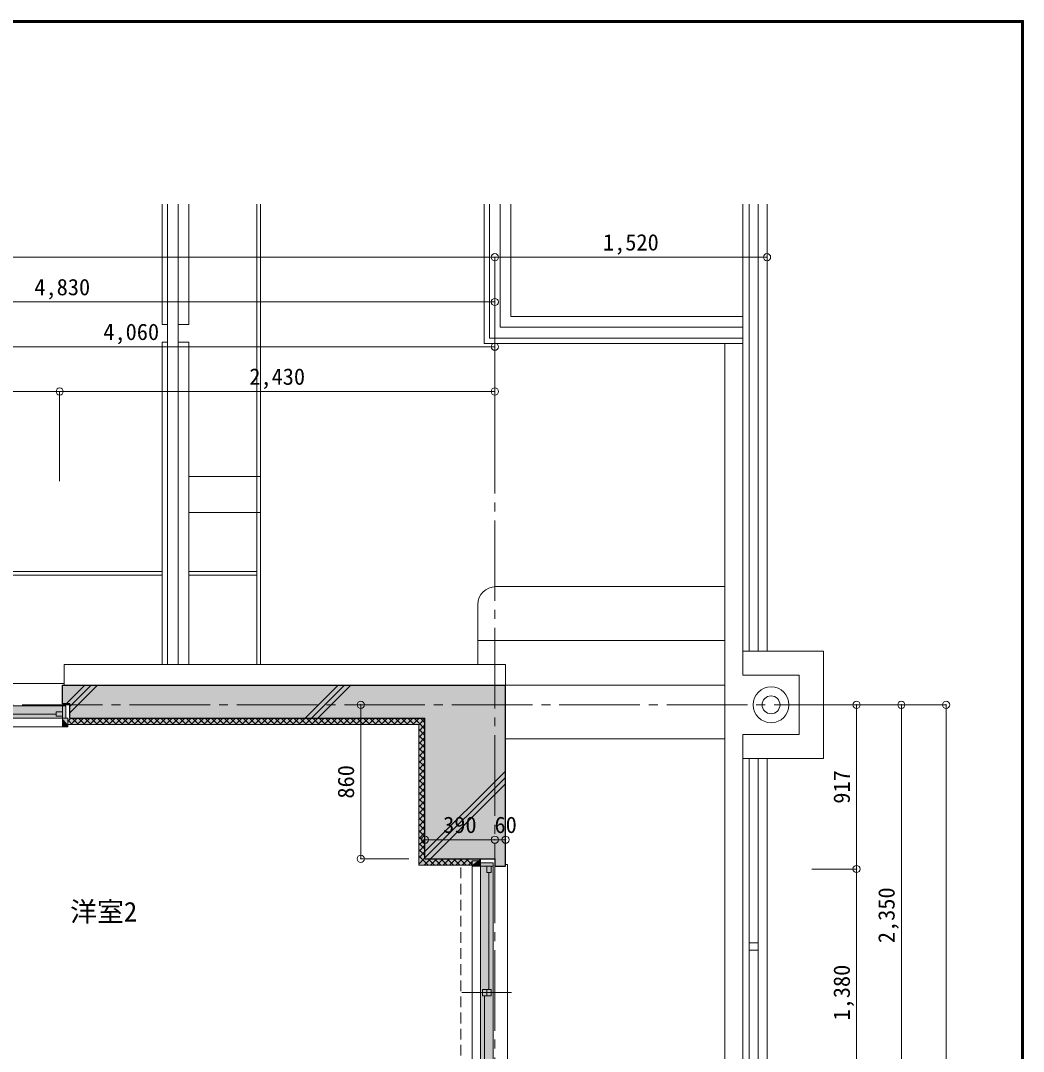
# Model space of a CAD drawing. Units: millimetres at full size, sheet at 1:50. Extents: x -9674 to 9699, y -6794 to 6791.
# Drawn here: x 4100 to 9699, y 1034 to 6791 of the extents above; entities that cross this region are included whole.
import ezdxf
from ezdxf.enums import TextEntityAlignment as Align

# ---------------------------------------------------------------- set-up
doc = ezdxf.new("R2010")
doc.units = ezdxf.units.MM
doc.header["$LTSCALE"] = 50
doc.header["$PDMODE"] = 32
doc.header["$PDSIZE"] = 40
doc.linetypes.add('CHAIN2', pattern=[12, 9, -1, 1, -1])
doc.linetypes.add('DASHED1', pattern=[1.8, 1.2, -0.6])
for name, color, linetype, lineweight in [('0-0_図面枠', 7, 'Continuous', 9), ('1-0_芯', 7, 'CHAIN2', 9), ('1-1_躯体', 2, 'Continuous', 25), ('1-3_建具', 3, 'Continuous', 18), ('1-6_ﾊﾞﾙｺﾆｰ・階段', 7, 'Continuous', 9), ('1-8_ハッチ', 4, 'Continuous', 9), ('1-A_文字', 7, 'Continuous', 9), ('1-B_寸法', 7, 'Continuous', 9), ('1-C_梁', 7, 'DASHED1', 9), ('4-F', 4, 'Continuous', 9)]:
    doc.layers.add(name, color=color, linetype=linetype, lineweight=lineweight)
doc.layers.add('4-0', color=1, linetype='Continuous')
doc.layers.add('4-1', color=2, linetype='Continuous')
doc.styles.add('ＭＳ ゴシック', font='')
doc.styles.get('ＭＳ ゴシック').set_extended_font_data('MS Gothic')

msp = doc.modelspace()

# ---------------------------------------------------------------- linework, layer by layer
at = {"layer": '0-0_図面枠'}
for p, q in [((9697.16, 6789.66), (-9672.16, 6789.66)), ((9695.4, 6787.9), (-9670.4, 6787.9)), ((-9668.64, 6786.14), (9693.64, 6786.14)), ((9691.87, 6784.38), (-9666.87, 6784.38)), ((9690.11, 6782.61), (-9665.11, 6782.61)), ((9688.35, 6780.85), (-9663.35, 6780.85)), ((9688.35, -6783.35), (9688.35, 6780.85)), ((9690.11, -6785.11), (9690.11, 6782.61)), ((9691.87, -6786.88), (9691.87, 6784.38)), ((9693.64, 6786.14), (9693.64, -6788.64)), ((9695.4, -6790.4), (9695.4, 6787.9)), ((9697.16, -6792.16), (9697.16, 6789.66))]:
    msp.add_line(p, q, dxfattribs=at)
msp.add_lwpolyline([(9698.92, -6793.93), (9698.92, 6791.43), (-9673.92, 6791.43)], dxfattribs=at)
at = {"layer": '1-0_芯'}
for p, q in [((6747.5, -4250.06), (6747.5, 4219.94)), ((-8492.5, 2969.94), (8517.5, 2969.94))]:
    msp.add_line(p, q, dxfattribs=at)
at = {"layer": '1-1_躯体'}
for p, q in [((4332.5, 3079.94), (6807.5, 3079.94)), ((4332.5, 2974.94), (4332.5, 3079.94)), ((6807.5, 2067.94), (6807.5, 3079.94)), ((4374.5, 2974.94), (4332.5, 2974.94)), ((4374.5, 2894.94), (4374.5, 2974.94)), ((4374.5, 2894.94), (6357.5, 2894.94)), ((6357.5, 2109.94), (6357.5, 2894.94)), ((6357.5, 2109.94), (6747.5, 2109.94))]:
    msp.add_line(p, q, dxfattribs=at)
msp.add_lwpolyline([(6747.5, 2109.94), (6747.5, 2067.94), (6807.5, 2067.94)], dxfattribs=at)
at = {"layer": '1-3_建具', "color": 7, "lineweight": 9}
for p, q in [((4342.5, 3079.94), (4342.5, 3194.94)), ((2792.5, 3089.94), (4342.5, 3089.94)), ((4317.5, 2964.94), (2817.5, 2964.94)), ((4352.5, 2964.94), (4317.5, 2964.94)), ((4332.5, 2894.94), (4332.5, 2964.94)), ((4352.5, 2964.94), (4352.5, 2894.94)), ((4317.5, 2894.94), (2817.5, 2894.94)), ((4317.5, 2894.94), (4332.5, 2894.94)), ((2802.5, 2847.94), (4332.5, 2847.94)), ((6737.5, 2087.94), (6667.5, 2087.94)), ((6737.5, 2087.94), (6737.5, 2052.94)), ((6807.5, 2077.94), (6817.5, 2077.94)), ((6817.5, 2077.94), (6817.5, 647.94)), ((6620.5, 2067.94), (6620.5, 657.94)), ((6667.5, 2067.94), (6737.5, 2067.94)), ((6667.5, 2052.94), (6667.5, 2067.94)), ((6667.5, 672.94), (6667.5, 2052.94)), ((6737.5, 672.94), (6737.5, 2052.94)), ((6840.98, 1362.94), (6564.02, 1362.94))]:
    msp.add_line(p, q, dxfattribs=at)
at = {"layer": '1-3_建具'}
for p, q in [((3585, 2917.94), (4297.5, 2917.94)), ((4297.5, 2905.94), (4297.5, 2929.94)), ((4297.5, 2929.94), (4332.5, 2929.94)), ((4297.5, 2905.94), (4332.5, 2905.94)), ((4362.5, 2894.94), (4332.5, 2894.94)), ((4332.5, 2847.94), (4332.5, 2894.94)), ((4362.5, 2847.94), (4362.5, 2894.94)), ((4362.5, 2847.94), (4332.5, 2847.94)), ((6620.5, 2097.94), (6620.5, 2067.94)), ((6620.5, 2097.94), (6667.5, 2097.94)), ((6667.5, 2097.94), (6667.5, 2067.94)), ((6620.5, 2067.94), (6667.5, 2067.94)), ((6702.5, 2032.94), (6702.5, 2067.94)), ((6726.5, 2032.94), (6702.5, 2032.94)), ((6714.5, 1380.44), (6714.5, 2032.94)), ((6726.5, 2032.94), (6726.5, 2067.94)), ((6678.5, 1345.44), (6678.5, 1380.44)), ((6726.5, 1345.44), (6678.5, 1345.44)), ((6690.5, 1345.44), (6690.5, 692.94)), ((6702.5, 1345.44), (6702.5, 1380.44))]:
    msp.add_line(p, q, dxfattribs=at)
msp.add_lwpolyline([(6726.5, 1345.44), (6726.5, 1380.44), (6678.5, 1380.44)], dxfattribs=at)
at = {"layer": '1-6_ﾊﾞﾙｺﾆｰ・階段'}
for p, q in [((4889.5, 5094.94), (4889.5, 5765.56)), ((4919.5, 3194.94), (4919.5, 5765.56)), ((4979.5, 3194.94), (4979.5, 5765.56)), ((5039.5, 5094.94), (5039.5, 5765.56)), ((5419.5, 3194.94), (5419.5, 5765.56)), ((5439.5, 3194.94), (5439.5, 5765.56)), ((6687.5, 4988.57), (6687.5, 5765.56)), ((6717.5, 5018.57), (6717.5, 5765.56)), ((6837.5, 5138.57), (6837.5, 5765.56)), ((8132.5, 3269.94), (8132.5, 5765.56)), ((8167.5, 3269.94), (8167.5, 5765.56)), ((8217.5, 3269.94), (8217.5, 5765.56)), ((8267.5, 3269.94), (8267.5, 5765.56)), ((8132.5, 5138.57), (6837.5, 5138.57)), ((4919.5, 5094.94), (4889.5, 5094.94)), ((5039.5, 5094.94), (4979.5, 5094.94)), ((8132.5, 5018.57), (6717.5, 5018.57)), ((4919.5, 4994.94), (4889.5, 4994.94)), ((4889.5, 3194.94), (4889.5, 4994.94)), ((5039.5, 4994.94), (4979.5, 4994.94)), ((5039.5, 3194.94), (5039.5, 4994.94)), ((8132.5, 4988.57), (6687.5, 4988.57)), ((5039.5, 4244.94), (5439.5, 4244.94)), ((5039.5, 4044.94), (5439.5, 4044.94)), ((-6242.5, 3714.94), (4889.5, 3714.94)), ((-6242.5, 3694.94), (4889.5, 3694.94)), ((5039.5, 3714.94), (5419.5, 3714.94)), ((5039.5, 3694.94), (5419.5, 3694.94)), ((6752.5, 3629.94), (8032.5, 3629.94)), ((6652.5, 3529.94), (6652.5, 3194.94)), ((6652.5, 3329.94), (8032.5, 3329.94)), ((8132.5, 3269.94), (8582.5, 3269.94)), ((8132.5, 3134.94), (8132.5, 3269.94)), ((8582.5, 2669.94), (8582.5, 3269.94)), ((4342.5, 3194.94), (6807.5, 3194.94)), ((6807.5, 3194.94), (6807.5, 3079.94)), ((8132.5, 3134.94), (8447.5, 3134.94)), ((6807.5, 3079.94), (8032.5, 3079.94)), ((6807.5, 2779.94), (8032.5, 2779.94)), ((8132.5, 2669.94), (8582.5, 2669.94)), ((8167.5, 569.94), (8167.5, 2669.94)), ((8217.5, 569.94), (8217.5, 2669.94)), ((8267.5, 569.94), (8267.5, 2669.94)), ((8167.5, 1639.94), (8217.5, 1639.94)), ((8167.5, 1599.94), (8217.5, 1599.94))]:
    msp.add_line(p, q, dxfattribs=at)
at = {"layer": '1-6_ﾊﾞﾙｺﾆｰ・階段', "color": 4}
msp.add_line((8032.5, 4988.57), (8032.5, -1323.05), dxfattribs=at)
at = {"layer": '1-6_ﾊﾞﾙｺﾆｰ・階段'}
for points in [[(8132.5, 5078.57), (6777.5, 5078.57), (6777.5, 5765.56)], [(8132.5, 2804.94), (8447.5, 2804.94), (8447.5, 3134.94)], [(8132.5, 569.94), (8132.5, 2669.94), (8132.5, 2804.94)]]:
    msp.add_lwpolyline(points, dxfattribs=at)
at = {"layer": '1-6_ﾊﾞﾙｺﾆｰ・階段', "color": 4}
msp.add_circle((8290, 2969.94), 100, dxfattribs=at)
at = {"layer": '1-6_ﾊﾞﾙｺﾆｰ・階段'}
msp.add_circle((8290, 2969.94), 50, dxfattribs=at)
msp.add_arc((6752.5, 3529.94), 100, 90, 180, dxfattribs=at)
at = {"layer": '1-8_ハッチ'}
for p, q in [((4353.8, 2974.94), (4458.8, 3079.94)), ((4374.5, 2924.93), (4529.51, 3079.94)), ((4374.5, 2960.29), (4494.15, 3079.94)), ((5688.01, 2894.94), (5873.01, 3079.94)), ((5723.37, 2894.94), (5908.37, 3079.94)), ((5758.72, 2894.94), (5943.72, 3079.94)), ((4362.5, 2877.58), (4379.86, 2894.94)), ((4362.5, 2885.34), (4387.91, 2859.94)), ((4380.22, 2859.94), (4415.22, 2894.94)), ((4388.26, 2894.94), (4423.26, 2859.94)), ((4415.57, 2859.94), (4450.57, 2894.94)), ((4423.62, 2894.94), (4458.62, 2859.94)), ((4450.93, 2859.94), (4485.93, 2894.94)), ((4458.97, 2894.94), (4493.97, 2859.94)), ((4486.28, 2859.94), (4521.28, 2894.94)), ((4494.33, 2894.94), (4529.33, 2859.94)), ((4521.64, 2859.94), (4556.64, 2894.94)), ((4529.68, 2894.94), (4564.68, 2859.94)), ((4557, 2859.94), (4592, 2894.94)), ((4565.04, 2894.94), (4600.04, 2859.94)), ((4592.35, 2859.94), (4627.35, 2894.94)), ((4600.39, 2894.94), (4635.39, 2859.94)), ((4627.71, 2859.94), (4662.71, 2894.94)), ((4635.75, 2894.94), (4670.75, 2859.94)), ((4663.06, 2859.94), (4698.06, 2894.94)), ((4671.1, 2894.94), (4706.1, 2859.94)), ((4698.42, 2859.94), (4733.42, 2894.94)), ((4706.46, 2894.94), (4741.46, 2859.94)), ((4733.77, 2859.94), (4768.77, 2894.94)), ((4741.81, 2894.94), (4776.81, 2859.94)), ((4769.13, 2859.94), (4804.13, 2894.94)), ((4777.17, 2894.94), (4812.17, 2859.94)), ((4804.48, 2859.94), (4839.48, 2894.94)), ((4812.53, 2894.94), (4847.53, 2859.94)), ((4839.84, 2859.94), (4874.84, 2894.94)), ((4847.88, 2894.94), (4882.88, 2859.94)), ((4875.19, 2859.94), (4910.19, 2894.94)), ((4883.24, 2894.94), (4918.24, 2859.94)), ((4910.55, 2859.94), (4945.55, 2894.94)), ((4918.59, 2894.94), (4953.59, 2859.94)), ((4945.9, 2859.94), (4980.9, 2894.94)), ((4953.95, 2894.94), (4988.95, 2859.94)), ((4981.26, 2859.94), (5016.26, 2894.94)), ((4989.3, 2894.94), (5024.3, 2859.94)), ((5016.61, 2859.94), (5051.61, 2894.94)), ((5024.66, 2894.94), (5059.66, 2859.94)), ((5051.97, 2859.94), (5086.97, 2894.94)), ((5060.01, 2894.94), (5095.01, 2859.94)), ((5087.33, 2859.94), (5122.33, 2894.94)), ((5095.37, 2894.94), (5130.37, 2859.94)), ((5122.68, 2859.94), (5157.68, 2894.94)), ((5130.72, 2894.94), (5165.72, 2859.94)), ((5158.04, 2859.94), (5193.04, 2894.94)), ((5166.08, 2894.94), (5201.08, 2859.94)), ((5193.39, 2859.94), (5228.39, 2894.94)), ((5201.43, 2894.94), (5236.43, 2859.94)), ((5228.75, 2859.94), (5263.75, 2894.94)), ((5236.79, 2894.94), (5271.79, 2859.94)), ((5264.1, 2859.94), (5299.1, 2894.94)), ((5272.14, 2894.94), (5307.14, 2859.94)), ((5299.46, 2859.94), (5334.46, 2894.94)), ((5307.5, 2894.94), (5342.5, 2859.94)), ((5334.81, 2859.94), (5369.81, 2894.94)), ((5342.86, 2894.94), (5377.86, 2859.94)), ((5370.17, 2859.94), (5405.17, 2894.94)), ((5378.21, 2894.94), (5413.21, 2859.94)), ((5405.52, 2859.94), (5440.52, 2894.94)), ((5413.57, 2894.94), (5448.57, 2859.94)), ((5440.88, 2859.94), (5475.88, 2894.94)), ((5448.92, 2894.94), (5483.92, 2859.94)), ((5476.23, 2859.94), (5511.23, 2894.94)), ((5484.28, 2894.94), (5519.28, 2859.94)), ((5511.59, 2859.94), (5546.59, 2894.94)), ((5519.63, 2894.94), (5554.63, 2859.94)), ((5546.94, 2859.94), (5581.94, 2894.94)), ((5554.99, 2894.94), (5589.99, 2859.94)), ((5582.3, 2859.94), (5617.3, 2894.94)), ((5590.34, 2894.94), (5625.34, 2859.94)), ((5617.66, 2859.94), (5652.66, 2894.94)), ((5625.7, 2894.94), (5660.7, 2859.94)), ((5653.01, 2859.94), (5688.01, 2894.94)), ((5661.05, 2894.94), (5696.05, 2859.94)), ((5688.37, 2859.94), (5723.37, 2894.94)), ((5696.41, 2894.94), (5731.41, 2859.94)), ((5723.72, 2859.94), (5758.72, 2894.94)), ((5731.76, 2894.94), (5766.76, 2859.94)), ((5759.08, 2859.94), (5794.08, 2894.94)), ((5767.12, 2894.94), (5802.12, 2859.94)), ((5794.43, 2859.94), (5829.43, 2894.94)), ((5802.47, 2894.94), (5837.47, 2859.94)), ((5829.79, 2859.94), (5864.79, 2894.94)), ((5837.83, 2894.94), (5872.83, 2859.94)), ((5865.14, 2859.94), (5900.14, 2894.94)), ((5873.19, 2894.94), (5908.19, 2859.94)), ((5900.5, 2859.94), (5935.5, 2894.94)), ((5908.54, 2894.94), (5943.54, 2859.94)), ((5935.85, 2859.94), (5970.85, 2894.94)), ((5943.9, 2894.94), (5978.9, 2859.94)), ((5971.21, 2859.94), (6006.21, 2894.94)), ((5979.25, 2894.94), (6014.25, 2859.94)), ((6006.56, 2859.94), (6041.56, 2894.94)), ((6014.61, 2894.94), (6049.61, 2859.94)), ((6041.92, 2859.94), (6076.92, 2894.94)), ((6049.96, 2894.94), (6084.96, 2859.94)), ((6077.27, 2859.94), (6112.27, 2894.94)), ((6085.32, 2894.94), (6120.32, 2859.94)), ((6112.63, 2859.94), (6147.63, 2894.94)), ((6120.67, 2894.94), (6155.67, 2859.94)), ((6147.99, 2859.94), (6182.99, 2894.94)), ((6156.03, 2894.94), (6191.03, 2859.94)), ((6183.34, 2859.94), (6218.34, 2894.94)), ((6191.38, 2894.94), (6226.38, 2859.94)), ((6218.7, 2859.94), (6253.7, 2894.94)), ((6226.74, 2894.94), (6261.74, 2859.94)), ((6254.05, 2859.94), (6289.05, 2894.94)), ((6262.09, 2894.94), (6297.09, 2859.94)), ((6289.41, 2859.94), (6324.41, 2894.94)), ((6297.45, 2894.94), (6332.45, 2859.94)), ((6322.5, 2857.68), (6357.5, 2892.68)), ((6332.8, 2894.94), (6357.5, 2870.24)), ((4362.5, 2859.94), (6322.5, 2859.94)), ((6322.5, 2869.89), (6357.5, 2834.89)), ((6322.5, 2074.94), (6322.5, 2859.94)), ((6322.5, 2822.32), (6357.5, 2857.32)), ((6322.5, 2834.53), (6357.5, 2799.53)), ((6322.5, 2786.97), (6357.5, 2821.97)), ((6322.5, 2799.18), (6357.5, 2764.18)), ((6322.5, 2751.61), (6357.5, 2786.61)), ((6322.5, 2763.82), (6357.5, 2728.82)), ((6322.5, 2716.26), (6357.5, 2751.26)), ((6322.5, 2728.47), (6357.5, 2693.47)), ((6322.5, 2680.9), (6357.5, 2715.9)), ((6322.5, 2693.11), (6357.5, 2658.11)), ((6322.5, 2645.54), (6357.5, 2680.54)), ((6322.5, 2657.76), (6357.5, 2622.76)), ((6322.5, 2610.19), (6357.5, 2645.19)), ((6322.5, 2622.4), (6357.5, 2587.4)), ((6322.5, 2574.83), (6357.5, 2609.83)), ((6357.5, 2150.21), (6807.5, 2600.21)), ((6322.5, 2587.05), (6357.5, 2552.05)), ((6322.5, 2539.48), (6357.5, 2574.48)), ((6322.5, 2551.69), (6357.5, 2516.69)), ((6322.5, 2504.12), (6357.5, 2539.12)), ((6357.5, 2114.86), (6807.5, 2564.86)), ((6322.5, 2516.33), (6357.5, 2481.33)), ((6322.5, 2468.77), (6357.5, 2503.77)), ((6322.5, 2480.98), (6357.5, 2445.98)), ((6387.93, 2109.94), (6807.5, 2529.5)), ((6322.5, 2433.41), (6357.5, 2468.41)), ((6322.5, 2445.62), (6357.5, 2410.62)), ((6322.5, 2398.06), (6357.5, 2433.06)), ((6322.5, 2410.27), (6357.5, 2375.27)), ((6322.5, 2362.7), (6357.5, 2397.7)), ((6322.5, 2374.91), (6357.5, 2339.91)), ((6322.5, 2327.35), (6357.5, 2362.35)), ((6322.5, 2339.56), (6357.5, 2304.56)), ((6322.5, 2291.99), (6357.5, 2326.99)), ((6322.5, 2304.2), (6357.5, 2269.2)), ((6322.5, 2256.64), (6357.5, 2291.64)), ((6322.5, 2268.85), (6357.5, 2233.85)), ((6322.5, 2221.28), (6357.5, 2256.28)), ((6322.5, 2233.49), (6357.5, 2198.49)), ((6322.5, 2185.93), (6357.5, 2220.93)), ((6322.5, 2198.14), (6357.5, 2163.14)), ((6322.5, 2150.57), (6357.5, 2185.57)), ((6322.5, 2162.78), (6357.5, 2127.78)), ((6322.5, 2115.21), (6357.5, 2150.21)), ((6322.5, 2127.43), (6374.99, 2074.94)), ((6322.5, 2079.86), (6357.5, 2114.86)), ((6322.5, 2074.94), (6620.5, 2074.94)), ((6352.93, 2074.94), (6387.93, 2109.94)), ((6375.34, 2109.94), (6410.34, 2074.94)), ((6388.29, 2074.94), (6423.29, 2109.94)), ((6410.7, 2109.94), (6445.7, 2074.94)), ((6423.65, 2074.94), (6458.65, 2109.94)), ((6446.05, 2109.94), (6481.05, 2074.94)), ((6459, 2074.94), (6494, 2109.94)), ((6481.41, 2109.94), (6516.41, 2074.94)), ((6494.36, 2074.94), (6529.36, 2109.94)), ((6516.76, 2109.94), (6551.76, 2074.94)), ((6529.71, 2074.94), (6564.71, 2109.94)), ((6552.12, 2109.94), (6587.12, 2074.94)), ((6565.07, 2074.94), (6600.07, 2109.94)), ((6587.47, 2109.94), (6620.5, 2076.91)), ((6600.42, 2074.94), (6620.5, 2095.02))]:
    msp.add_line(p, q, dxfattribs=at)
at = {"layer": '1-B_寸法'}
for p, q in [((-6752.5, 5469.94), (6747.5, 5469.94)), ((6747.5, 5469.94), (8267.5, 5469.94)), ((6747.5, 5469.94), (6747.5, 4219.94)), ((8267.5, 5469.94), (8267.5, 4219.94)), ((1917.5, 5219.94), (6747.5, 5219.94)), ((2687.5, 4969.94), (6747.5, 4969.94)), ((2817.5, 4719.94), (4317.5, 4719.94)), ((4317.5, 4719.94), (4317.5, 4219.94)), ((4317.5, 4719.94), (6747.5, 4719.94)), ((8517.5, 2969.94), (9267.5, 2969.94)), ((8767.5, 2052.94), (8767.5, 2969.94)), ((9017.5, 619.94), (9017.5, 2969.94)), ((9267.5, -3250.06), (9267.5, 2969.94)), ((6747.5, 2216.61), (6357.5, 2216.61)), ((6807.5, 2216.61), (6747.5, 2216.61)), ((8517.5, 2052.94), (8767.5, 2052.94)), ((8767.5, 672.94), (8767.5, 2052.94))]:
    msp.add_line(p, q, dxfattribs=at)
msp.add_lwpolyline([(6268.25, 2109.94), (5999.11, 2109.94), (5999.11, 2969.94)], dxfattribs=at)
at = {"layer": '1-B_寸法', "color": 3}
for p in [(6747.5, 5469.94), (8267.5, 5469.94), (6747.5, 5219.94), (6747.5, 4969.94), (4317.5, 4719.94), (6747.5, 4719.94), (5999.11, 2969.94), (8767.5, 2969.94), (9017.5, 2969.94), (9267.5, 2969.94), (6357.5, 2216.61), (6747.5, 2216.61), (6807.5, 2216.61), (5999.11, 2109.94), (8767.5, 2052.94)]:
    msp.add_point(p, dxfattribs=at)
at = {"layer": '1-C_梁'}
msp.add_line((6557.5, 650.94), (6557.5, 2074.94), dxfattribs=at)
at = {"layer": '4-0'}
for points in [[(4332.5, 3079.94), (4332.5, 2974.94), (4374.5, 2974.94)], [(4374.5, 2974.94), (6807.5, 3079.94), (4332.5, 3079.94)], [(4374.5, 2974.94), (6557.5, 2894.94), (6807.5, 3079.94)], [(6807.5, 3079.94), (6557.5, 2894.94), (6557.5, 2109.94)], [(6807.5, 3079.94), (6557.5, 2109.94), (6747.5, 2109.94)], [(6807.5, 3079.94), (6747.5, 2109.94), (6747.5, 2067.94)], [(6807.5, 3079.94), (6747.5, 2067.94), (6807.5, 2067.94)], [(4374.5, 2974.94), (4374.5, 2894.94), (6557.5, 2894.94)], [(6557.5, 2894.94), (6357.5, 2894.94), (6557.5, 2109.94), (6357.5, 2109.94)]]:
    msp.add_solid(points, dxfattribs=at)
at = {"layer": '4-1'}
for points in [[(2782.5, 2964.94), (2782.5, 2894.94), (4352.5, 2964.94), (4352.5, 2894.94)], [(6667.5, 637.94), (6737.5, 637.94), (6667.5, 2087.94), (6737.5, 2087.94)]]:
    msp.add_solid(points, dxfattribs=at)
at = {"layer": '4-F', "color": 7}
msp.add_line((6667.5, 2097.94), (6667.5, 2109.94), dxfattribs=at)
at = {"layer": '4-F'}
for points in [[(4332.5, 2894.94), (4332.5, 2847.94), (4362.5, 2847.94)], [(4332.5, 2894.94), (4362.5, 2847.94), (4362.5, 2859.94)], [(4332.5, 2894.94), (4362.5, 2859.94), (6322.5, 2859.94)], [(4332.5, 2894.94), (6322.5, 2859.94), (6322.5, 2879.94)], [(4332.5, 2894.94), (6322.5, 2879.94), (6357.5, 2879.94)], [(4332.5, 2894.94), (6357.5, 2879.94), (6357.5, 2894.94)], [(6322.5, 2879.94), (6357.5, 2879.94), (6322.5, 2074.94), (6357.5, 2109.94)], [(6557.5, 2109.94), (6522.5, 2074.94), (6357.5, 2109.94), (6322.5, 2074.94)], [(6522.5, 2074.94), (6557.5, 2109.94), (6620.5, 2074.94), (6667.5, 2109.94)], [(6667.5, 2109.94), (6620.5, 2067.94), (6620.5, 2074.94)], [(6667.5, 2109.94), (6667.5, 2067.94), (6620.5, 2067.94)]]:
    msp.add_solid(points, dxfattribs=at)

# ---------------------------------------------------------------- texts
at = {"layer": '1-A_文字', "style": 'ＭＳ ゴシック'}
msp.add_text('洋室2', height=110, dxfattribs=at).set_placement((4375.8, 1726.61), align=Align.BOTTOM_LEFT)
at = {"layer": '1-B_寸法', "style": 'ＭＳ ゴシック'}
for s, p in [('1,520', (7351.25, 5479.94)), ('4,830', (4176.25, 5229.94)), ('4,060', (4561.25, 4979.94)), ('2,430', (5376.25, 4729.94)), ('390', (6458.75, 2226.61)), ('60', (6745.73, 2226.61))]:
    msp.add_text(s, height=91.64, dxfattribs=at).set_placement(p, align=Align.BOTTOM_LEFT)
for s, p in [('860', (5989.11, 2446.19)), ('917', (8757.5, 2417.69)), ('2,350', (9007.5, 1638.69)), ('1,380', (8757.5, 1206.69))]:
    msp.add_text(s, height=91.64, rotation=90, dxfattribs=at).set_placement(p, align=Align.BOTTOM_LEFT)

doc.saveas('drawing.dxf')
